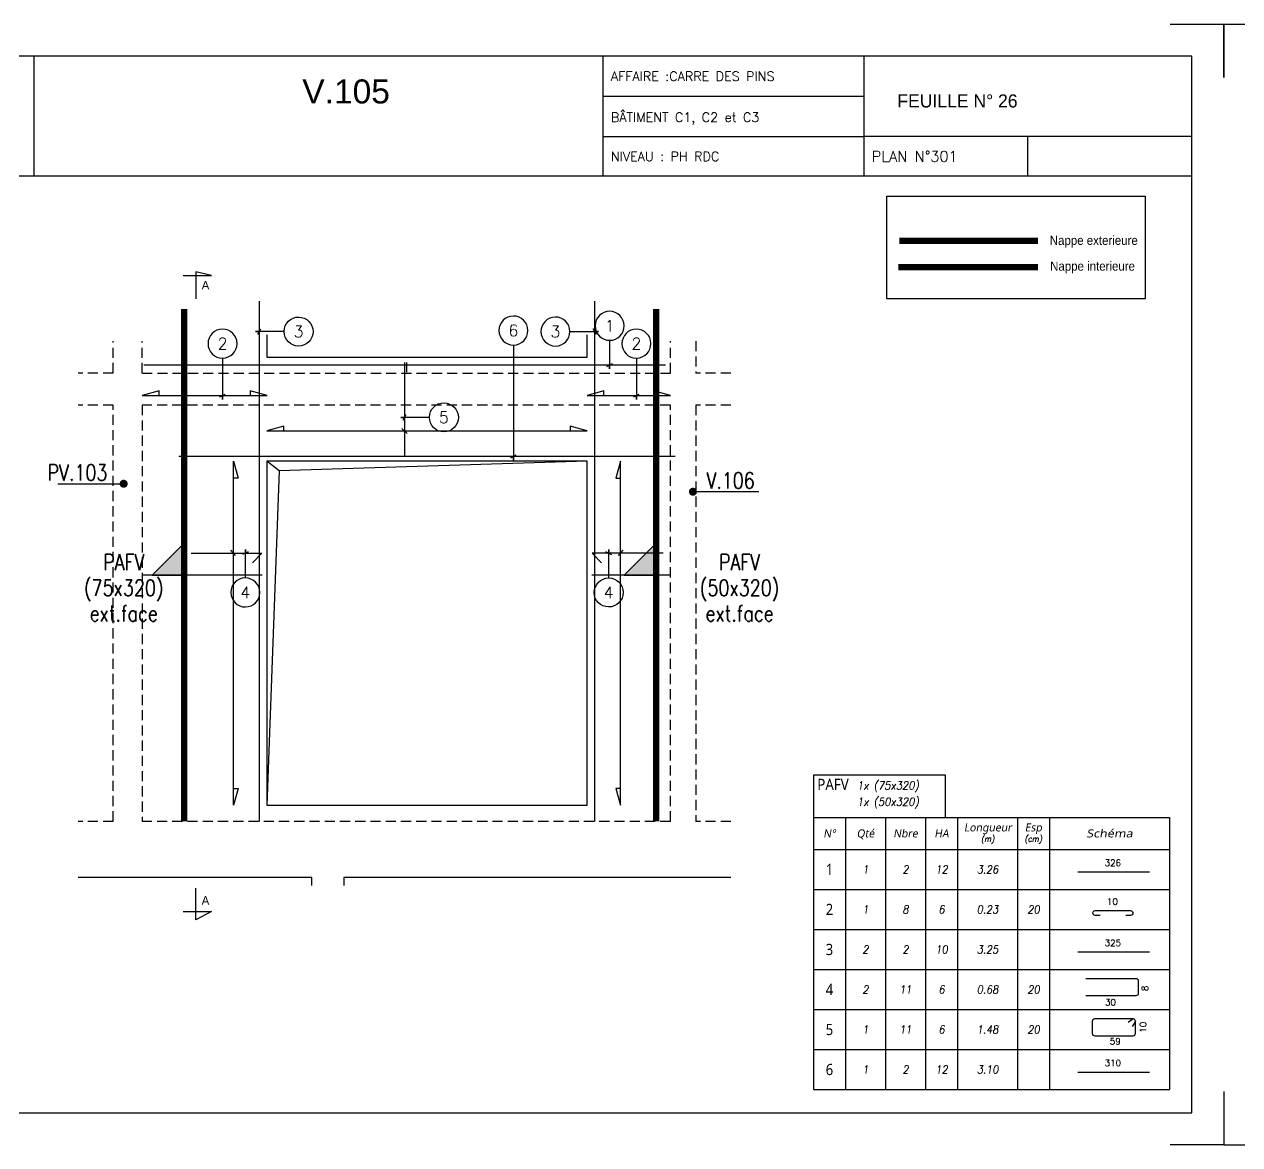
# Model space of a CAD drawing. Header units: metres. Extents: x -5618 to 118954, y -306 to 4637.
# Drawn here: x 18385 to 19144, y 894 to 1594 of the extents above; entities that cross this region are included whole.
import ezdxf
from ezdxf.enums import TextEntityAlignment as Align

# ---------------------------------------------------------------- set-up
doc = ezdxf.new("R2010")
doc.units = ezdxf.units.M
doc.linetypes.add('CACHE', pattern=[9.524999999999999, 6.35, -3.175])
for name, color, linetype in [('COTATION', 1, 'Continuous'), ('GO-CARTOUCHE', 7, 'Continuous'), ('GO-FER-HA', 140, 'Continuous'), ('GO-TEXTE', 9, 'Continuous'), ('GO-TEXTE-FER', 3, 'Continuous'), ('STR_TS', 22, 'Continuous'), ('STR_TS_TXT', 7, 'Continuous'), ('STR_VOI-POT', 6, 'Continuous')]:
    doc.layers.add(name, color=color, linetype=linetype)
doc.layers.add('Kofragna_forma', color=7, linetype='Continuous', lineweight=70)
doc.styles.add('ARIAL', font='ARIAL.TTF')
doc.styles.add('Lucida', font='LSANSI.TTF')
doc.styles.add('schéma', font='simplex.shx')
doc.styles.add('Tableau', font='romans.shx', dxfattribs={"width": 0.9, "oblique": 10})
doc.styles.add('Tableau2', font='trebuc.TTF', dxfattribs={"width": 0.9, "oblique": 10})
doc.styles.add('TEXTE', font='romans.shx')
doc.styles.add('TEXTE TS', font='romans.shx', dxfattribs={"width": 0.7, "oblique": 15})
doc.styles.add('TEXTEBA', font='ARIAL.TTF')

# ---------------------------------------------------------------- blocks, each defined once
blk = doc.blocks.new('ime')
at = {"layer": 'COTATION', "const_width": 2.5}
blk.add_lwpolyline([(1.25, 0, -1), (-1.25, 0, -1)], format="xyb", close=True, dxfattribs=at)
at = {"layer": 'COTATION'}
blk.add_lwpolyline([(41.09158464876236, 0), (0, 0)], dxfattribs=at)
at = {"layer": 'COTATION', "color": 7, "style": 'TEXTE TS', "width": 0.8}
blk.add_attdef('NAME', (9.079526555316988, 2), '', height=10, dxfattribs=at)
blk = doc.blocks.new('mrega')
at = {"layer": 'STR_TS_TXT', "style": 'TEXTE TS', "width": 0.8}
for tag, p in [('ST10', (14.47619047619082, 0)), ('DIM', (14.47619047619082, -16)), ('NOTE', (14.47619047619082, -32))]:
    blk.add_attdef(tag, text='', height=10, dxfattribs=at).set_placement(p, align=Align.CENTER)
blk = doc.blocks.new('A$C6F247267')
blk.add_hatch(color=256).paths.add_polyline_path([(5.684341886080801e-14, -0.1999999999999886), (-0.1999999999999886, 0), (5.684341886080801e-14, 0)])
blk.add_lwpolyline([(-0.1999999999999886, 0), (5.684341886080801e-14, 0), (5.684341886080801e-14, -0.1999999999999886), (-0.1999999999999886, 0)])
blk = doc.blocks.new('Barre libre')
at = {"layer": 'GO-TEXTE-FER'}
for p, q in [((0, 0), (0, -1)), ((0, 0), (8.900000000000002, 0)), ((0.8000000000000007, 0), (0.8000000000000007, -1)), ((1.800000000000001, 0), (1.800000000000001, -1)), ((2.800000000000001, 0), (2.800000000000001, -1)), ((3.600000000000001, 0), (3.600000000000001, -1)), ((5.100000000000001, 0), (5.100000000000001, -1)), ((5.900000000000002, 0), (5.900000000000002, -1)), ((8.900000000000002, 0), (8.900000000000002, -1)), ((0, -1), (8.900000000000002, -1))]:
    blk.add_line(p, q, dxfattribs=at)
at = {"layer": 'GO-TEXTE-FER', "color": 1}
blk.add_line((6.602571662135945, -0.562752053263365), (8.393530367494153, -0.562752053263365), dxfattribs=at)
at = {"layer": 'GO-TEXTE-FER', "color": 1, "style": 'Tableau'}
blk.add_attdef('Longueur', text='', height=0.16, dxfattribs=at).set_placement((7.481415956780632, -0.3359449369562739), align=Align.MIDDLE_CENTER)
at = {"layer": 'GO-TEXTE-FER', "style": 'Tableau2', "width": 0.9}
blk.add_attdef('NUMERO', text='', height=0.28, dxfattribs=at).set_placement((0.4000000000000021, -0.5), align=Align.MIDDLE_CENTER)
at = {"layer": 'GO-TEXTE-FER', "style": 'Tableau', "oblique": 10, "width": 0.9}
for tag, p in [('QUANTITE', (1.300000000000001, -0.5)), ('NOMBRE', (2.300000000000001, -0.5)), ('NUANCE', (3.200000000000003, -0.5)), ('LONGUEUR', (4.350000000000001, -0.5)), ('ESPACEMENTS', (5.5, -0.5))]:
    blk.add_attdef(tag, text='', height=0.2, dxfattribs=at).set_placement(p, align=Align.MIDDLE_CENTER)
blk = doc.blocks.new('U')
at = {"layer": 'GO-TEXTE-FER'}
for p, q in [((0, 0), (0, -1)), ((0, 0), (8.900000000000002, 0)), ((0.8000000000000007, 0), (0.8000000000000007, -1)), ((1.800000000000001, 0), (1.800000000000001, -1)), ((2.800000000000001, 0), (2.800000000000001, -1)), ((3.600000000000001, 0), (3.600000000000001, -1)), ((5.100000000000001, 0), (5.100000000000001, -1)), ((5.900000000000002, 0), (5.900000000000002, -1)), ((8.900000000000002, 0), (8.900000000000002, -1)), ((0, -1), (8.900000000000002, -1))]:
    blk.add_line(p, q, dxfattribs=at)
at = {"layer": 'GO-TEXTE-FER', "color": 1}
blk.add_lwpolyline([(6.803314236992733, -0.6501039319644448), (8.063314236992696, -0.6501039319645301, 0.414213562373095), (8.123314236992684, -0.5901039319644994), (8.123314236992641, -0.2901039319645164, 0.4142135623730951), (8.063314236992653, -0.2301039319644858), (6.803314236992733, -0.2301039319644858)], format="xyb", dxfattribs=at)
at = {"layer": 'GO-TEXTE-FER', "color": 1, "style": 'Tableau'}
blk.add_attdef('Largeur', text='', height=0.16, rotation=90, dxfattribs=at).set_placement((8.284040132140975, -0.4721743387249857), align=Align.MIDDLE_CENTER)
at = {"layer": 'GO-TEXTE-FER', "style": 'Tableau2', "width": 0.9}
blk.add_attdef('NUMERO', text='', height=0.28, dxfattribs=at).set_placement((0.4000000000000021, -0.5), align=Align.MIDDLE_CENTER)
at = {"layer": 'GO-TEXTE-FER', "style": 'Tableau', "oblique": 10, "width": 0.9}
for tag, p in [('QUANTITE', (1.300000000000001, -0.5)), ('NOMBRE', (2.300000000000001, -0.5)), ('NUANCE', (3.200000000000003, -0.5)), ('LONGUEUR', (4.350000000000001, -0.5)), ('ESPACEMENTS', (5.5, -0.5))]:
    blk.add_attdef(tag, text='', height=0.2, dxfattribs=at).set_placement(p, align=Align.MIDDLE_CENTER)
at = {"layer": 'GO-TEXTE-FER', "color": 1, "style": 'Tableau'}
blk.add_attdef('Longueur', text='', height=0.16, dxfattribs=at).set_placement((7.421867254534655, -0.819129785683189), align=Align.MIDDLE_CENTER)
blk = doc.blocks.new('Désignation')
at = {"layer": 'GO-TEXTE-FER'}
for p, q in [((0, 0.7999999999999998), (8.900000000000002, 0.7999999999999998)), ((0, 0.7999999999999998), (0, 0)), ((0.8000000000000007, 0.7999999999999998), (0.8000000000000007, 0)), ((1.800000000000001, 0.7999999999999998), (1.800000000000001, 0)), ((2.800000000000001, 0.7999999999999998), (2.800000000000001, 0)), ((3.600000000000001, 0.7999999999999998), (3.600000000000001, 0)), ((5.100000000000001, 0.7999999999999998), (5.100000000000001, 0)), ((5.900000000000002, 0.7999999999999998), (5.900000000000002, 0)), ((8.900000000000002, 0.7999999999999998), (8.900000000000002, 0)), ((0, 0), (8.900000000000002, 0))]:
    blk.add_line(p, q, dxfattribs=at)
at = {"layer": 'GO-TEXTE-FER', "style": 'Tableau2', "oblique": 10}
for s, p in [('Longueur', (4.356051620639308, 0.5496028384462006)), ('Esp', (5.494334133658599, 0.5496028384462006)), ('N°', (0.4000000000000004, 0.3999999999999995)), ('Qté', (1.300000000000001, 0.3999999999999995)), ('Nbre', (2.300000000000001, 0.3999999999999995)), ('HA', (3.200000000000001, 0.3999999999999995))]:
    blk.add_text(s, height=0.2, dxfattribs=at).set_placement(p, align=Align.MIDDLE_CENTER)
at = {"layer": 'GO-TEXTE-FER', "color": 7, "style": 'Tableau', "oblique": 10, "width": 0.9}
for s, p in [('(m)', (4.356051620639308, 0.2654942762949544)), ('(cm)', (5.494334133658599, 0.2654942762949544))]:
    blk.add_text(s, height=0.15, dxfattribs=at).set_placement(p, align=Align.MIDDLE_CENTER)
at = {"layer": 'GO-TEXTE-FER', "style": 'Tableau2', "oblique": 10, "width": 1.2}
blk.add_text('Schéma', height=0.2, dxfattribs=at).set_placement((7.400000000000002, 0.3999999999999995), align=Align.MIDDLE_CENTER)
blk = doc.blocks.new('Cadre')
at = {"layer": 'GO-TEXTE-FER'}
for p, q in [((0, 0), (0, -1)), ((0, 0), (8.900000000000002, 0)), ((0.8000000000000007, 0), (0.8000000000000007, -1)), ((1.800000000000001, 0), (1.800000000000001, -1)), ((2.800000000000001, 0), (2.800000000000001, -1)), ((3.600000000000001, 0), (3.600000000000001, -1)), ((5.100000000000001, 0), (5.100000000000001, -1)), ((5.900000000000002, 0), (5.900000000000002, -1)), ((8.900000000000002, 0), (8.900000000000002, -1)), ((0, -1), (8.900000000000002, -1))]:
    blk.add_line(p, q, dxfattribs=at)
at = {"layer": 'GO-TEXTE-FER', "color": 1}
for p, q in [((7.987346186062197, -0.2369863929173901), (7.867594385787527, -0.3280230769997159)), ((8.047346186062185, -0.2969863929174208), (7.964614586396522, -0.4222107127036105))]:
    blk.add_line(p, q, dxfattribs=at)
blk.add_lwpolyline([(6.967346186062228, -0.2969863929173355), (6.967346186062271, -0.5969863929173238, 0.4142135623730951), (7.027346186062259, -0.6569863929173545), (7.987346186062195, -0.6569863929173545, 0.414213562373095), (8.047346186062184, -0.5969863929173238), (8.047346186062184, -0.2969863929174208, 0.414213562373095), (7.987346186062195, -0.2369863929173901), (7.027346186062216, -0.2369863929173048, 0.414213562373095)], format="xyb", close=True, dxfattribs=at)
at = {"layer": 'GO-TEXTE-FER', "color": 1, "style": 'Tableau'}
blk.add_attdef('Largeur', text='', height=0.16, rotation=90, dxfattribs=at).set_placement((8.237023106990698, -0.4448329724666619), align=Align.MIDDLE_CENTER)
at = {"layer": 'GO-TEXTE-FER', "style": 'Tableau2', "width": 0.9}
blk.add_attdef('NUMERO', text='', height=0.28, dxfattribs=at).set_placement((0.4000000000000021, -0.4999999999999991), align=Align.MIDDLE_CENTER)
at = {"layer": 'GO-TEXTE-FER', "style": 'Tableau', "oblique": 10, "width": 0.9}
for tag, p in [('QUANTITE', (1.300000000000001, -0.4999999999999991)), ('NOMBRE', (2.300000000000001, -0.4999999999999991)), ('NUANCE', (3.200000000000003, -0.4999999999999991)), ('LONGUEUR', (4.350000000000001, -0.4999999999999991)), ('ESPACEMENTS', (5.5, -0.4999999999999991))]:
    blk.add_attdef(tag, text='', height=0.2, dxfattribs=at).set_placement(p, align=Align.MIDDLE_CENTER)
at = {"layer": 'GO-TEXTE-FER', "color": 1, "style": 'Tableau'}
blk.add_attdef('Longueur', text='', height=0.16, dxfattribs=at).set_placement((7.541716618847227, -0.7935776915879282), align=Align.MIDDLE_CENTER)
blk = doc.blocks.new('Epingle')
at = {"layer": 'GO-TEXTE-FER'}
for p, q in [((0, 0), (0, -1)), ((0, 0), (8.900000000000002, 0)), ((0.8000000000000007, 0), (0.8000000000000007, -1)), ((1.800000000000001, 0), (1.800000000000001, -1)), ((2.800000000000001, 0), (2.800000000000001, -1)), ((3.600000000000001, 0), (3.600000000000001, -1)), ((5.100000000000001, 0), (5.100000000000001, -1)), ((5.900000000000002, 0), (5.900000000000002, -1)), ((8.900000000000002, 0), (8.900000000000002, -1)), ((0, -1), (8.900000000000002, -1))]:
    blk.add_line(p, q, dxfattribs=at)
at = {"layer": 'GO-TEXTE-FER', "color": 1}
blk.add_lwpolyline([(7.162024682070724, -0.6500456031182402), (7.042024682075381, -0.6500456031182402, -1.000000000024277), (7.042024682075381, -0.5300456031228968), (7.922024682058217, -0.5300456031228968, -0.9999999999028927), (7.922024682058217, -0.6500456031182402), (7.802024682062866, -0.6500456031182402)], format="xyb", dxfattribs=at)
at = {"layer": 'GO-TEXTE-FER', "color": 1, "style": 'Tableau'}
blk.add_attdef('Longueur', text='', height=0.16, dxfattribs=at).set_placement((7.468958519916535, -0.303324706934113), align=Align.MIDDLE_CENTER)
at = {"layer": 'GO-TEXTE-FER', "style": 'Tableau2', "width": 0.9}
blk.add_attdef('NUMERO', text='', height=0.28, dxfattribs=at).set_placement((0.4000000000000021, -0.5), align=Align.MIDDLE_CENTER)
at = {"layer": 'GO-TEXTE-FER', "style": 'Tableau', "oblique": 10, "width": 0.9}
for tag, p in [('QUANTITE', (1.300000000000001, -0.5)), ('NOMBRE', (2.300000000000001, -0.5)), ('NUANCE', (3.200000000000003, -0.5)), ('LONGUEUR', (4.350000000000001, -0.5)), ('ESPACEMENTS', (5.5, -0.5))]:
    blk.add_attdef(tag, text='', height=0.2, dxfattribs=at).set_placement(p, align=Align.MIDDLE_CENTER)

msp = doc.modelspace()

# ---------------------------------------------------------------- linework, layer by layer
for p, q in [((18746.57397789454, 1573.712024445221), (18746.57397789454, 1498.770781202282)), ((18909.54393522, 1573.739450405625), (18909.54393522, 1498.770781202282)), ((18746.57397789477, 1548.714524444932), (18909.54393522023, 1548.714524444932)), ((18746.57397789477, 1523.717024444992), (18909.54393522023, 1523.717024444992)), ((18909.54393522, 1523.744450405514), (19114.39618614852, 1523.744450405514)), ((19011.88043438551, 1523.744450405514), (19011.88043438551, 1498.770781202282))]:
    msp.add_line(p, q)
for points in [[(19101.06418614882, 1593.710024444776), (19134.39418614866, 1593.71002441544), (19134.39418614866, 1560.380024415249)], [(19134.39418614866, 1560.380024445051), (19134.39418614866, 1593.710024444776), (19167.72418614873, 1593.710024444776)], [(18391.13518614858, 1573.712024445221), (18391.13706624136, 1498.770781202282)], [(19114.39618614852, 1498.770781202282), (18164.49118614873, 1498.770781202282)], [(19134.39418614866, 927.1100244153464), (19134.39418614866, 893.7800244451906), (19101.06418614882, 893.7800244451906)], [(19134.39418614866, 927.1100244451487), (19134.39418614866, 893.7800244451906), (19167.72418614873, 893.7800244451906)]]:
    msp.add_lwpolyline(points)
msp.add_lwpolyline([(18164.49118614873, 1573.712024445221), (18164.49118614873, 913.7780244450956), (19114.39618614852, 913.7780244450956), (19114.39618614852, 1573.712024445221)], close=True)
at = {"layer": 'COTATION'}
for p, q in [((18624.40092870116, 1338.165172963268, 93.84408971273348), (18621.04581164805, 1341.115866676594, 93.84408971273348)), ((18517.03789218, 1261.865318388473, 187.688179425467), (18514.08719846667, 1265.220435441602, 187.688179425467)), ((18756.39669364392, 1261.865318388473, 187.688179425467), (18759.34738735725, 1265.220435441602, 187.688179425467))]:
    msp.add_line(p, q, dxfattribs=at)
for points, elevation in [([(18469.32362758581, 1361.809780175329), (18469.32362758581, 1364.809773905069), (18458.76597962872, 1361.809780175329), (18536.76597962872, 1361.809780175329), (18526.20833167166, 1364.809773905069), (18526.20833167166, 1361.809780175329)], 187.688179425467), ([(18747.27494086905, 1361.809780175327), (18747.27494086905, 1364.809773905067), (18736.71729291196, 1361.809780175327), (18788.71729291196, 1361.809780175328), (18778.1596449549, 1364.809773905068), (18778.1596449549, 1361.809780175328)], 187.688179425467), ([(18547.27494086905, 1339.64051981993), (18547.27494086905, 1342.64051354967), (18536.71729291196, 1339.64051981993), (18736.71729291196, 1339.640519819931), (18726.1596449549, 1342.640513549671), (18726.1596449549, 1339.640519819931)], 93.84408971273348), ([(18515.78108478398, 1116.345298602312), (18518.78107851372, 1116.345298602312), (18515.78108478398, 1105.787650645224), (18515.78108478397, 1320.787650645224), (18518.78107851371, 1310.230002688165), (18515.78108478397, 1310.230002688165)], 93.84408971273348), ([(18757.65350103995, 1116.345298602312), (18754.65350731021, 1116.345298602312), (18757.65350103995, 1105.787650645224), (18757.65350103995, 1320.787650645224), (18754.65350731021, 1310.230002688165), (18757.65350103995, 1310.230002688165)], 93.84408971273348)]:
    msp.add_lwpolyline(points, dxfattribs=dict(at, elevation=elevation))
at = {"layer": 'GO-FER-HA'}
for points, elevation in [([(18750.87542444096, 1396.29161645737, 512.322006256741), (18750.80471376284, 1396.291340416339), (18750.80471376284, 1378.423876040263), (18750.80471376284, 1380.82387604017), (18749.10765748798, 1379.926819765471), (18752.5017700377, 1381.720932315159)], 187.6881794254669), ([(18547.43881169299, 1401.840128890117, -512.322006256741), (18547.43853565196, 1401.769418211999), (18529.57107127588, 1401.769418211996), (18531.97107127579, 1401.769418211996), (18531.07401500109, 1400.072361937135), (18532.86812755078, 1403.466474486858)], 187.688179425467), ([(18690.76728941552, 1393.3445561487, 512.322006256741), (18690.6965787374, 1393.344280107669), (18690.6965787374, 1321.387650645317), (18690.6965787374, 1323.787650645223), (18688.99952246254, 1322.890594370525), (18692.39363501226, 1324.684706920213)], 93.84408971273348), ([(18725.99577413093, 1401.840128890117, 512.322006256741), (18725.99605017197, 1401.769418211999), (18743.86351454804, 1401.769418211996), (18741.46351454814, 1401.769418211996), (18742.36057082284, 1400.072361937135), (18740.56645827315, 1403.466474486858)], 187.688179425467), ([(18509.04696317605, 1385.152236033611, 512.322006256741), (18508.97625249793, 1385.151959992579), (18508.97625249793, 1359.409780175422), (18508.97625249793, 1361.809780175329), (18507.27919622307, 1360.912723900631), (18510.67330877279, 1362.706836450318)], 187.688179425467), ([(18767.58015447835, 1385.15223603361, 512.322006256741), (18767.50944380023, 1385.151959992578), (18767.50944380023, 1359.409780175421), (18767.50944380023, 1361.809780175328), (18765.81238752537, 1360.91272390063), (18769.2065000751, 1362.706836450317)], 187.688179425467), ([(18638.19111059182, 1348.246596974944, -512.322006256741), (18638.19083455078, 1348.175886296825), (18620.32337017471, 1348.175886296823), (18622.72337017462, 1348.175886296823), (18621.82631389992, 1346.478830021962), (18623.6204264496, 1349.872942571684)], 93.84408971273348), ([(18523.15822854501, 1247.826638993763, 512.322006256741), (18523.22893922313, 1247.826915034794), (18523.22893922313, 1265.69437941087), (18523.22893922313, 1263.294379410963), (18524.92599549799, 1264.191435685661), (18521.53188294826, 1262.397323135975)], 187.688179425467), ([(18750.27635727892, 1247.826638993763, -512.322006256741), (18750.2056466008, 1247.826915034794), (18750.2056466008, 1265.69437941087), (18750.2056466008, 1263.294379410963), (18748.50859032594, 1264.191435685661), (18751.90270287566, 1262.397323135975)], 187.688179425467)]:
    msp.add_lwpolyline(points, format="xyb", dxfattribs=dict(at, elevation=elevation))
at = {"layer": 'GO-TEXTE', "flags": 128}
for points, elevation in [([(18484.38281154851, 1436.881177525307), (18502.03055115535, 1436.875059120959), (18492.35433315054, 1439.158470040749), (18492.347426451, 1422.23699573337)], 187.6881794254669), ([(18484.35913361901, 1039.464056069124), (18502.00687428635, 1039.464056069124), (18492.32882512479, 1034.184000174724), (18492.32882512479, 1054.105475679365)], 187.688179425467)]:
    msp.add_lwpolyline(points, dxfattribs=dict(at, elevation=elevation))
at = {"layer": 'GO-TEXTE-FER'}
msp.add_lwpolyline([(18878.12480412867, 1098.245208601391), (18960.62480412867, 1098.245208601391), (18960.62480412867, 1124.677196564419), (18878.12480412867, 1124.677196564419)], close=True, dxfattribs=at)
at = {"layer": 'Kofragna_forma', "linetype": 'CACHE', "lineweight": -3}
for p, q in [((18440.66847962865, 1375.790150645307, 187.688179425467), (18440.66847962865, 1395.790150645304, 187.688179425467)), ((18458.76597962872, 1375.790150645304, 187.688179425467), (18458.76597962872, 1395.790150645304, 187.688179425467)), ((18788.71729291196, 1375.790150645304, 187.688179425467), (18788.71729291196, 1395.790150645302, 187.688179425467)), ((18804.71729997516, 1395.790150645302, 187.688179425467), (18804.71729997516, 1375.790150645307, 187.688179425467)), ((18440.66847962865, 1375.790150645307, 187.688179425467), (18418.87529601109, 1375.790150645307, 187.688179425467)), ((18458.76597962872, 1375.790150645304, 187.688179425467), (18788.71729291196, 1375.790150645304, 187.688179425467)), ((18826.51048359271, 1375.790150645307, 187.688179425467), (18804.71729997516, 1375.790150645307, 187.688179425467)), ((18440.66847962865, 1355.790150645307, 187.688179425467), (18418.87529601109, 1355.790150645307, 187.688179425467)), ((18440.66847962865, 1095.787650645223, 187.688179425467), (18440.66847962865, 1355.790150645308, 187.688179425467)), ((18458.76597962872, 1355.787650645223, 187.688179425467), (18458.76597962872, 1095.787650645223, 187.688179425467)), ((18788.71729291196, 1355.787650645223, 187.688179425467), (18458.76597962872, 1355.787650645223, 187.688179425467)), ((18788.71729291196, 1095.787650645224, 187.688179425467), (18788.71729291196, 1355.787650645223, 187.688179425467)), ((18804.71729997516, 1355.790150645307, 187.688179425467), (18804.71729997516, 1156.787650645224, 187.688179425467)), ((18826.51048359271, 1355.790150645307, 187.688179425467), (18804.71729997516, 1355.790150645307, 187.688179425467)), ((18804.7184566776, 1156.787650645224, 187.688179425467), (18804.7184566776, 1095.787650645224, 187.688179425467)), ((18440.66847962865, 1095.787650645223, 187.688179425467), (18418.87529601109, 1095.787650645223, 187.688179425467)), ((18788.71729291196, 1095.787650645224, 187.688179425467), (18458.76597962872, 1095.787650645223, 187.688179425467)), ((18826.51048359271, 1095.787650645224, 187.688179425467), (18804.71729997516, 1095.787650645224, 187.688179425467))]:
    msp.add_line(p, q, dxfattribs=at)
at = {"layer": 'Kofragna_forma', "color": 4, "lineweight": -3}
for p, q in [((18564.66847962865, 1060.787650645223, 187.688179425467), (18418.87529601109, 1060.787650645223, 187.688179425467)), ((18564.66847962865, 1055.787650645223, 187.688179425467), (18564.66847962865, 1060.787650645223, 187.688179425467)), ((18826.51048359271, 1060.787650645225, 187.688179425467), (18584.76597962873, 1060.787650645223, 187.688179425467)), ((18584.76597962873, 1060.787650645223, 187.688179425467), (18584.76597962872, 1055.787650645223, 187.688179425467))]:
    msp.add_line(p, q, dxfattribs=at)
for points, elevation in [([(18536.71729291196, 1399.790150645302), (18536.71729291196, 1385.790150645304), (18736.71729291196, 1385.790150645304), (18736.71729291196, 1399.790150645302)], 187.688179425467), ([(18736.71729291196, 1320.787650645224), (18536.71729291196, 1320.787650645224), (18536.71729291196, 1105.787650645224), (18736.71729291196, 1105.787650645224), (18736.71729291196, 1320.787650645224)], 187.688179425467), ([(18736.71729291197, 1320.787650645224), (18544.36427593562, 1314.674900811525), (18536.71729291196, 1105.787650645224)], 187.688179425467), ([(18544.36427593562, 1314.674900811525), (18536.71729291196, 1320.787650645224)], 93.84408971273348)]:
    msp.add_lwpolyline(points, dxfattribs=dict(at, elevation=elevation))
at = {"layer": 'STR_TS', "color": 7}
msp.add_lwpolyline([(18923.8814035405, 1486.445730273484), (19085.42514105956, 1486.445730273484), (19085.42514105956, 1422.160350701324), (18923.8814035405, 1422.160350701324)], close=True, dxfattribs=at)
at = {"layer": 'STR_TS', "linetype": 'CACHE', "ltscale": 2, "const_width": 4}
msp.add_lwpolyline([(19018.30136563778, 1458.451324364585), (18931.74348452568, 1458.451324364585)], dxfattribs=at)
at = {"layer": 'STR_TS', "const_width": 4}
msp.add_lwpolyline([(19018.30136563778, 1441.996368096392), (18931.18200846445, 1441.996368096392)], dxfattribs=at)
at = {"layer": 'STR_TS', "linetype": 'CACHE', "ltscale": 2, "const_width": 4, "elevation": 187.688179425467}
for points in [[(18485.08368510419, 1095.787650645224), (18485.08368510419, 1415.787650645224)], [(18779.87442665758, 1095.787650645224), (18779.87442665758, 1415.787650645224)]]:
    msp.add_lwpolyline(points, dxfattribs=at)
at = {"layer": 'STR_TS', "color": 3, "elevation": 187.688179425467}
for points in [[(18533.71729291196, 1249.638548317425), (18458.76597962872, 1249.638548317425)], [(18788.71729291196, 1249.638548317425), (18739.71729291196, 1249.638548317425)]]:
    msp.add_lwpolyline(points, dxfattribs=at)
at = {"layer": 'STR_VOI-POT'}
for p, q in [((18531.97107127581, 1095.787650645224, 187.688179425467), (18531.97107127579, 1420.790150645303, 187.688179425467)), ((18741.46351454812, 1095.787650645224, 187.688179425467), (18741.46351454814, 1420.790150645303, 187.688179425467)), ((18622.72337017462, 1382.517298608563, 93.8440897127335), (18622.72337017461, 1323.43502427244, 93.84408971273348)), ((18623.96832415935, 1382.517298608563, 93.84408971273353), (18623.96832415935, 1376.441061173066, 93.84408971273353)), ((18785.71728850685, 1380.82387604017, 187.6881794254669), (18459.76597962872, 1380.82387604017, 187.688179425467)), ((18791.71729291196, 1323.787650645224, 93.84408971273348), (18481.71729291196, 1323.787650645223, 93.84408971273348))]:
    msp.add_line(p, q, dxfattribs=at)
at = {"layer": 'STR_VOI-POT', "elevation": 187.688179425467}
for points in [[(18489.29838121276, 1263.294379410815), (18533.62548091971, 1263.294379410815), (18527.64359224105, 1257.312490732163)], [(18784.13620461116, 1263.294379410815), (18739.80910490421, 1263.294379410815), (18745.79099358287, 1257.312490732163)]]:
    msp.add_lwpolyline(points, dxfattribs=at)

# ---------------------------------------------------------------- block references
at = {"layer": 'COTATION'}
ref = msp.add_blockref('ime', (18447.20959628611, 1306.68930034366, 187.688179425467), dxfattribs=dict(at, xscale=-1))
ref.add_attrib('NAME', 'PV.103', (18399.65387925461, 1308.68930034366, 187.688179425467), dxfattribs={"color": 7, "height": 10, "style": 'TEXTE TS', "width": 0.8})
ref = msp.add_blockref('ime', (18802.82836601014, 1301.687696427998, 187.688179425467), dxfattribs=at)
ref.add_attrib('NAME', 'V.106', (18811.28032959909, 1303.687696427998, 187.688179425467), dxfattribs={"color": 7, "height": 10, "style": 'TEXTE TS', "width": 0.8})
at = {"layer": 'GO-FER-HA', "xscale": 25, "yscale": 25, "zscale": 25}
msp.add_blockref('Désignation', (18878.12480412867, 1078.245208601391), dxfattribs=at)
at = {"layer": 'GO-TEXTE-FER', "xscale": 25, "yscale": 25, "zscale": 25}
for name, p, values in [('Barre libre', (18878.12480412867, 1078.245208601391), {'NUMERO': '1', 'QUANTITE': '1', 'NOMBRE': '2', 'NUANCE': '12', 'Longueur': '326', 'LONGUEUR': '3.26'}), ('Epingle', (18878.12480412867, 1053.245208601391), {'NUMERO': '2', 'QUANTITE': '1', 'NOMBRE': '8', 'NUANCE': '6', 'Longueur': '10', 'LONGUEUR': '0.23', 'ESPACEMENTS': '20'}), ('Barre libre', (18878.12480412867, 1028.245208601391), {'NUMERO': '3', 'QUANTITE': '2', 'NOMBRE': '2', 'NUANCE': '10', 'Longueur': '325', 'LONGUEUR': '3.25'}), ('U', (18878.12480412867, 1003.245208601391), {'NUMERO': '4', 'QUANTITE': '2', 'NOMBRE': '11', 'NUANCE': '6', 'Longueur': '30', 'Largeur': '8', 'LONGUEUR': '0.68', 'ESPACEMENTS': '20'}), ('Cadre', (18878.12480412867, 978.2452086013915), {'NUMERO': '5', 'QUANTITE': '1', 'NOMBRE': '11', 'NUANCE': '6', 'Longueur': '59', 'Largeur': '10', 'LONGUEUR': '1.48', 'ESPACEMENTS': '20'}), ('Barre libre', (18878.12480412867, 953.2452086013915), {'NUMERO': '6', 'QUANTITE': '1', 'NOMBRE': '2', 'NUANCE': '12', 'Longueur': '310', 'LONGUEUR': '3.10'})]:
    msp.add_blockref(name, p, dxfattribs=at).add_auto_attribs(values)
at = {"layer": 'STR_TS', "xscale": -100, "yscale": 100, "zscale": 100, "rotation": 180}
for p in [(18485.08368510418, 1249.638548317425, 187.688179425467), (18779.87442665757, 1249.638548317425, 187.688179425467)]:
    msp.add_blockref('A$C6F247267', p, dxfattribs=at)
at = {"layer": 'STR_TS_TXT'}
ref = msp.add_blockref('mrega', (18461.75696710883, 1252.694521724991, 281.5322691381999), dxfattribs=dict(at, xscale=-1))
ref.add_attrib('NOTE', 'ext.face', dxfattribs={"height": 10, "style": 'TEXTE TS', "width": 0.8}).set_placement((18447.28077663265, 1220.694521724991, 281.5322691381999), align=Align.CENTER)
ref.add_attrib('ST10', 'PAFV', dxfattribs={"height": 10, "style": 'TEXTE TS', "width": 0.8}).set_placement((18447.28077663265, 1252.694521724991, 281.5322691381999), align=Align.CENTER)
ref.add_attrib('DIM', '(75x320)', dxfattribs={"height": 10, "style": 'TEXTE TS', "width": 0.8}).set_placement((18447.28077663265, 1236.694521724991, 281.5322691381999), align=Align.CENTER)
ref = msp.add_blockref('mrega', (18846.46436630192, 1252.694521724991, 281.5322691381999), dxfattribs=dict(at, xscale=-1))
ref.add_attrib('NOTE', 'ext.face', dxfattribs={"height": 10, "style": 'TEXTE TS', "width": 0.8}).set_placement((18831.98817582574, 1220.694521724991, 281.5322691381999), align=Align.CENTER)
ref.add_attrib('ST10', 'PAFV', dxfattribs={"height": 10, "style": 'TEXTE TS', "width": 0.8}).set_placement((18831.98817582574, 1252.694521724991, 281.5322691381999), align=Align.CENTER)
ref.add_attrib('DIM', '(50x320)', dxfattribs={"height": 10, "style": 'TEXTE TS', "width": 0.8}).set_placement((18831.98817582574, 1236.694521724991, 281.5322691381999), align=Align.CENTER)

# ---------------------------------------------------------------- texts
for s, height, style, p in [('AFFAIRE :CARRE DES PINS', 5.832750000000001, 'schéma', (18751.57347789492, 1558.296899445046)), ('V.105', 15, 'ARIAL', (18558.7945909691, 1544.270736833045)), ('BÂTIMENT C1, C2 et C3', 5.832750000000001, 'schéma', (18751.57347789515, 1532.743899415404)), ('NIVEAU : PH RDC', 5.832750000000001, 'schéma', (18751.57347789469, 1508.301899474853)), ('PLAN N°301', 6.665999999999999, 'schéma', (18914.54343522038, 1507.885274415411))]:
    msp.add_text(s, height=height, dxfattribs=dict(style=style)).set_placement(p)
at = {"linetype": 'ByBlock', "lineweight": -3, "ltscale": 4.5}
msp.add_text('FEUILLE N° 26', height=8.2, dxfattribs=at).set_placement((18930.54393522, 1541.744450405514))
at = {"layer": 'GO-CARTOUCHE', "color": 2, "style": 'TEXTEBA', "width": 0.9}
for s, p in [('Nappe exterieure', (19053.23903557378, 1455.897458991665)), ('Nappe interieure', (19052.47061437166, 1439.806685332489))]:
    msp.add_text(s, height=5.702400000000001, dxfattribs=at).set_placement(p, align=Align.CENTER)
at = {"layer": 'GO-FER-HA', "style": 'TEXTE'}
for s, rotation, p in [('3', 359.9999999999479, (18556.49529828681, 1401.769418211979, 281.6881794254671)), ('5', 359.9999999999479, (18647.24759718564, 1348.175886296805, 187.8440897127336)), ('4', 359.9999999999544, (18750.20564660078, 1238.770152400057, 281.6881794254671))]:
    msp.add_text(s, height=7.199999999999999, rotation=rotation, dxfattribs=at).set_placement(p, align=Align.MIDDLE_CENTER)
for s, p in [('6', (18690.69657873738, 1402.401042742522, 187.8440897127336)), ('3', (18716.93928753711, 1401.769418211979, 281.6881794254671)), ('1', (18750.80471376282, 1405.348103051193, 281.688179425467)), ('2', (18508.97625249791, 1394.208722627433, 281.6881794254671)), ('2', (18767.50944380021, 1394.208722627432, 281.6881794254671)), ('4', (18523.22893922315, 1238.770152400057, 281.6881794254671))]:
    msp.add_text(s, height=7.199999999999999, dxfattribs=at).set_placement(p, align=Align.MIDDLE_CENTER)
at = {"layer": 'GO-TEXTE', "linetype": 'Continuous', "style": 'Lucida'}
for rotation, p in [(359.9819333185179, (18495.96460056627, 1428.084401796872, 187.6881794254669)), (0.001797547041295644, (18495.94397174929, 1043.734345014649, 187.688179425467))]:
    msp.add_text('A', height=5.319999999999999, rotation=rotation, dxfattribs=at).set_placement(p)
at = {"layer": 'GO-TEXTE-FER', "style": 'Tableau', "oblique": 10, "width": 0.9}
for s, p in [('1x (75x320)', (18905.39216807165, 1115.666718097679)), ('1x (50x320)', (18905.39216807165, 1105.497816104077))]:
    msp.add_text(s, height=5.056179772500054, dxfattribs=at).set_placement(p)
at = {"layer": 'GO-TEXTE-FER', "style": 'Tableau2', "width": 0.9}
msp.add_attdef('PAFV', text='1', height=7.078651681500075, dxfattribs=at).set_placement((18890.35089620653, 1118.80882013077), align=Align.MIDDLE_CENTER)

doc.saveas('drawing.dxf')
